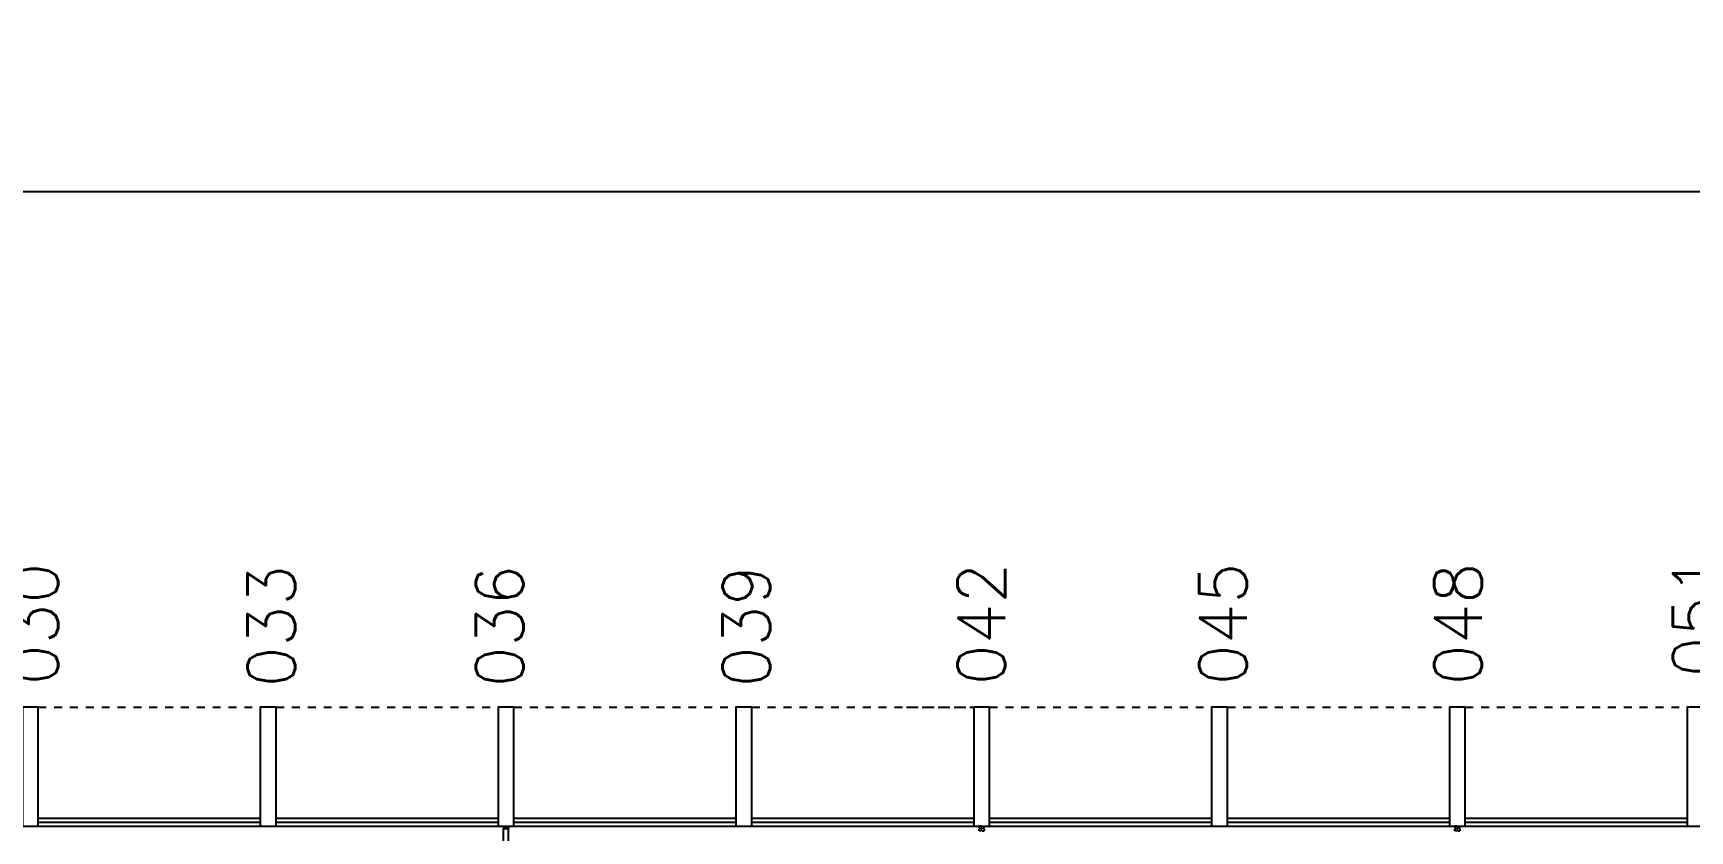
# Model space of a CAD drawing. Extents: x -31 to 207, y 425 to 518.
# Drawn here: x 12.32 to 33.22, y 508.27 to 518.33 of the extents above; entities that cross this region are included whole.
import ezdxf

# ---------------------------------------------------------------- set-up
doc = ezdxf.new("R2010")
doc.units = 0
doc.header["$LTSCALE"] = 0.01
doc.header["$MEASUREMENT"] = 0
doc.header["$PDMODE"] = 34
doc.linetypes.add('HIDDEN2', pattern=[0.1875, 0.125, -0.0625])
doc.layers.get('0').update_dxf_attribs({"linetype": 'CONTINUOUS'})
doc.layers.get('DEFPOINTS').update_dxf_attribs({"linetype": 'CONTINUOUS'})
for name, color, linetype in [('DIV', 2, 'CONTINUOUS'), ('ESQ', 1, 'CONTINUOUS'), ('ESTR', 3, 'CONTINUOUS'), ('NOPILAR1', 2, 'CONTINUOUS'), ('PROJ', 1, 'HIDDEN2'), ('TEXTOCENTROCUSTO', 2, 'CONTINUOUS')]:
    doc.layers.add(name, color=color, linetype=linetype)
doc.styles.add('1', font='romans.shx')
doc.styles.add('NOPILAR', font='simplex.shx', dxfattribs={"height": 0.6})
doc.dimstyles.new('1-600', dxfattribs={"dimtxt": 1.1, "dimasz": 2.5, "dimexe": 2, "dimexo": 4, "dimgap": 0.2, "dimtad": 1, "dimdec": 0, "dimzin": 4, "dimdsep": 46, "dimlunit": 6, "dimtxsty": '1', "dimblk1": 'NONE', "dimblk2": 'NONE', "dimsah": 1, "dimcen": 0, "dimclrd": 2, "dimclre": 2, "dimclrt": 2, "dimadec": 0, "dimazin": 0, "dimtfac": 1, "dimtdec": 0, "dimtmove": 2, "dimatfit": 3, "dimldrblk": 'NONE', "dimfxl": 0, "dimtolj": 1, "dimtzin": 0, "dimarcsym": 0})

# ---------------------------------------------------------------- blocks, each defined once
blk = doc.blocks.new('PILAR-SLS')
blk.add_lwpolyline([(0, -1.5), (0.2, -1.5), (0.2, 0), (0, 0)], close=True)
blk = doc.blocks.new('*D58')
at = {"layer": 'DEFPOINTS', "color": 0}
for p in [(-17.813, 516.327), (-17.813, 509.828), (204.387, 509.828)]:
    blk.add_point(p, dxfattribs=at)
at = {"layer": 'TEXTOCENTROCUSTO', "color": 2, "lineweight": -2}
for p, q in [((-17.813, 513.828), (-17.813, 518.327)), ((204.387, 513.828), (204.387, 518.327)), ((204.387, 516.327), (-17.813, 516.327))]:
    blk.add_line(p, q, dxfattribs=at)
at = {"layer": 'TEXTOCENTROCUSTO', "color": 2, "insert": (93.287, 517.077), "char_height": 1.1, "attachment_point": 5, "rotation": 0, "style": '1'}
blk.add_mtext('\\A1;PRC', dxfattribs=at)
blk = doc.blocks.new('_NONE')
at = {"color": 0, "linetype": 'ByBlock'}
blk.add_circle((0, 0), 0.25, dxfattribs=at)
blk = doc.blocks.new('A$C05182219')
at = {"layer": 'DIV'}
for p, q in [((0, 0.038), (0, 0.06)), ((0.024, 0.06), (0, 0.06)), ((0, 0.038), (0.01, 0.038)), ((0, 0.022), (0, 0)), ((0, 0.022), (0.01, 0.022)), ((0, 0), (0.024, 0)), ((0.01, 0.022), (0.01, 0.038)), ((0.024, 0.051), (0.024, 0.06)), ((0.024, 0.051), (0.024, 0.06)), ((0.024, 0.051), (0.036, 0.051)), ((0.036, 0.051), (0.024, 0.051)), ((0.036, 0.012), (0.024, 0.012)), ((0.024, 0.012), (0.024, 0)), ((0.025, 0.03), (0.035, 0.03)), ((0.035, 0.03), (0.025, 0.03)), ((0.03, 0.025), (0.03, 0.035)), ((0.03, 0.035), (0.03, 0.025)), ((0.03, 0.025), (0.03, 0.035)), ((0.036, 0.051), (0.036, 0.06)), ((0.036, 0.051), (0.036, 0.06)), ((0.036, 0.06), (0.06, 0.06)), ((0.036, 0.012), (0.036, 0)), ((0.06, 0), (0.036, 0)), ((0.05, 0.022), (0.05, 0.038)), ((0.06, 0.038), (0.05, 0.038)), ((0.06, 0.022), (0.05, 0.022)), ((0.06, 0.038), (0.06, 0.06)), ((0.06, 0.022), (0.06, 0))]:
    blk.add_line(p, q, dxfattribs=at)
blk = doc.blocks.new('DIVINI-SLS')
for p, q in [((-0.005, 0), (0.005, 0)), ((0.008, 0.02), (0, 0.02)), ((0, 0.001), (0, 0.02)), ((0, -0.005), (0, 0.005)), ((0, -0.02), (0, 0.001)), ((0.008, 0.03), (0.03, 0.03)), ((0.008, 0.03), (0.008, 0.02)), ((0.02, 0.006), (0.03, 0.006)), ((0.02, 0.006), (0.02, -0.006)), ((0.02, -0.004), (0.02, 0.004)), ((0.023, 0.006), (0.027, 0.006)), ((0.97, 0.03), (0.03, 0.03)), ((0.03, -0.03), (0.03, 0.03)), ((0.03, 0.009), (0.03, 0.027)), ((0.03, -0.005), (0.03, 0.005)), ((0.97, 0.03), (0.97, 0.009)), ((0.97, -0.03), (0.97, 0.03)), ((0.97, 0.009), (0.97, 0.027)), ((0.98, 0.006), (0.97, 0.006)), ((0.97, -0.005), (0.97, 0.005)), ((0.98, 0.006), (0.98, -0.006)), ((0.99, 0), (1.008, 0)), ((0.999, 0.006), (0.999, -0.006)), ((0, -0.02), (0.008, -0.02)), ((0.008, -0.03), (0.008, -0.02)), ((0.008, -0.03), (0.03, -0.03)), ((0.02, -0.006), (0.03, -0.006)), ((0.023, -0.006), (0.027, -0.006)), ((0.03, -0.009), (0.03, -0.027)), ((0.97, -0.03), (0.03, -0.03)), ((0.98, -0.006), (0.97, -0.006)), ((0.97, -0.009), (0.97, -0.027))]:
    blk.add_line(p, q)

msp = doc.modelspace()

# ---------------------------------------------------------------- linework, layer by layer
at = {"layer": 'ESQ'}
for p, q in [((12.387, 508.428), (15.187, 508.428)), ((12.387, 508.378), (15.187, 508.378)), ((12.387, 508.328), (15.187, 508.328)), ((15.387, 508.428), (18.187, 508.428)), ((15.387, 508.378), (18.187, 508.378)), ((15.387, 508.328), (18.187, 508.328)), ((18.387, 508.428), (21.187, 508.428)), ((18.387, 508.378), (21.187, 508.378)), ((18.387, 508.328), (21.187, 508.328)), ((21.387, 508.428), (24.187, 508.428)), ((21.387, 508.378), (24.187, 508.378)), ((21.387, 508.328), (24.187, 508.328)), ((24.387, 508.428), (27.187, 508.428)), ((24.387, 508.378), (27.187, 508.378)), ((24.387, 508.328), (27.187, 508.328)), ((27.387, 508.428), (30.187, 508.428)), ((27.387, 508.378), (30.187, 508.378)), ((27.387, 508.328), (30.187, 508.328)), ((30.387, 508.428), (33.187, 508.428)), ((30.387, 508.378), (33.187, 508.378)), ((30.387, 508.328), (33.187, 508.328))]:
    msp.add_line(p, q, dxfattribs=at)
at = {"layer": 'ESTR'}
for points in [[(24.187, 508.328), (24.387, 508.328), (24.387, 509.828), (24.187, 509.828)], [(27.187, 508.328), (27.387, 508.328), (27.387, 509.828), (27.187, 509.828)], [(30.187, 508.328), (30.387, 508.328), (30.387, 509.828), (30.187, 509.828)]]:
    msp.add_lwpolyline(points, close=True, dxfattribs=at)
at = {"layer": 'PROJ'}
for p, q in [((12.387, 509.828), (15.187, 509.828)), ((15.387, 509.828), (18.187, 509.828)), ((18.387, 509.828), (21.187, 509.828)), ((21.387, 509.828), (24.187, 509.828)), ((23.338, 509.828), (24.187, 509.828)), ((24.387, 509.828), (27.187, 509.828)), ((27.387, 509.828), (30.187, 509.828)), ((30.387, 509.828), (33.187, 509.828))]:
    msp.add_line(p, q, dxfattribs=at)

# ---------------------------------------------------------------- block references
at = {"layer": 'DIV', "rotation": 270}
for name, p in [('DIVINI-SLS', (18.287, 508.328)), ('A$C05182219', (24.257, 508.328)), ('A$C05182219', (30.257, 508.328))]:
    msp.add_blockref(name, p, dxfattribs=at)
at = {"layer": 'ESTR'}
for p in [(12.187, 509.828), (15.187, 509.828), (18.187, 509.828), (21.187, 509.828), (24.187, 509.828), (27.187, 509.828), (30.187, 509.828), (33.187, 509.828)]:
    msp.add_blockref('PILAR-SLS', p, dxfattribs=at)

# ---------------------------------------------------------------- texts
at = {"layer": 'NOPILAR1', "style": 'NOPILAR'}
for s, p in [('030', (12.636, 510.105)), ('033', (15.628, 510.078)), ('036', (18.507, 510.078)), ('039', (21.619, 510.078)), ('042', (24.584, 510.105)), ('045', (27.63, 510.105)), ('048', (30.596, 510.105)), ('051', (33.607, 510.203))]:
    msp.add_text(s, height=0.6, rotation=90, dxfattribs=at).set_placement(p)

# ---------------------------------------------------------------- dimensions: what is measured, and where the dimension line sits
at = {"layer": 'TEXTOCENTROCUSTO'}
dim = msp.add_aligned_dim(p1=(204.387, 509.828), p2=(-17.813, 509.828), distance=-6.499, text='PRC', dimstyle='1-600', dxfattribs=at)
dim.commit()
dim.dimension.update_dxf_attribs({"geometry": '*D58', "text_midpoint": (93.287, 517.077)})

doc.saveas('drawing.dxf')
